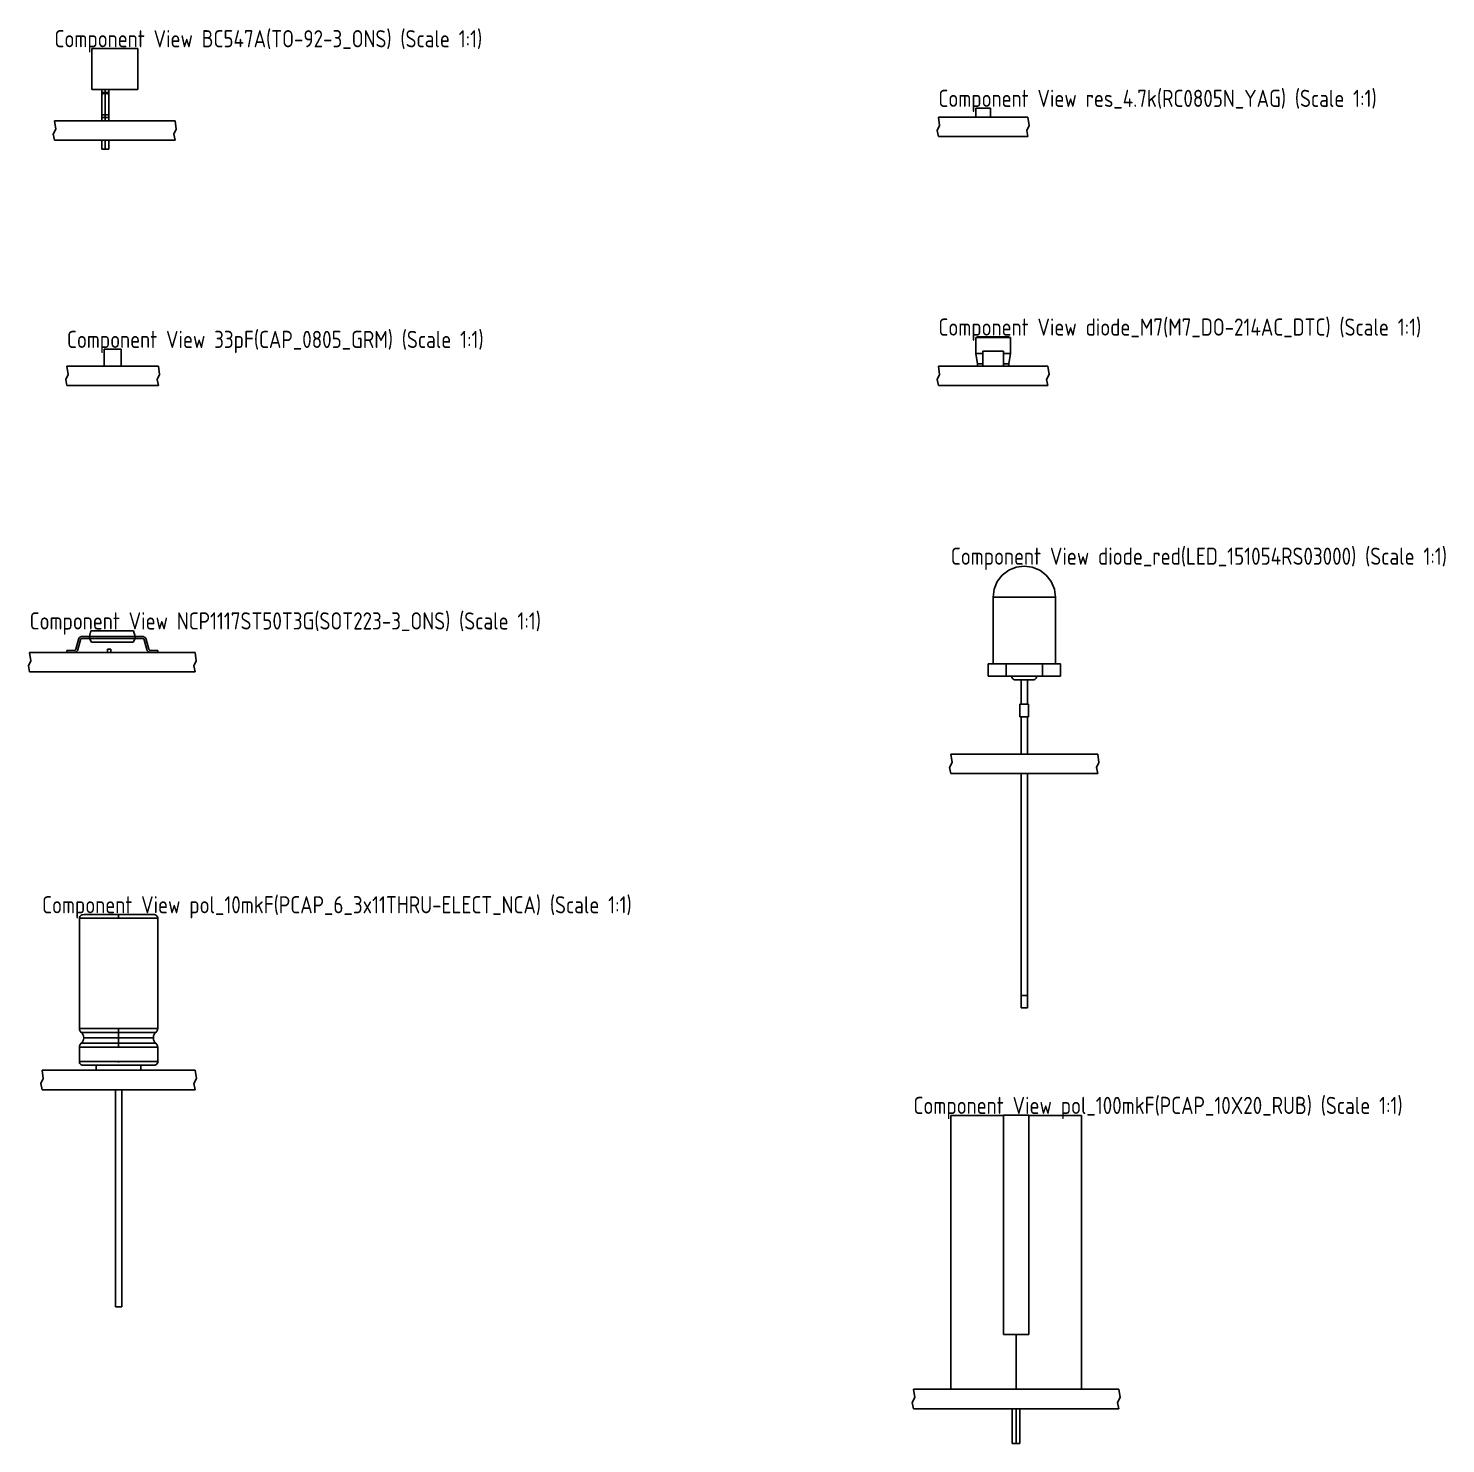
# Model space of a CAD drawing. Header units: inches. Extents: x -969 to 2045, y -594 to 12.
# Drawn here: x 1920.1 to 2033.9, y -558.2 to -444.5 of the extents above; entities that cross this region are included whole.
import ezdxf

# ---------------------------------------------------------------- set-up
doc = ezdxf.new("R2010")
doc.units = ezdxf.units.IN
doc.header["$MEASUREMENT"] = 0
doc.styles.add('GOST type A0', font='gost.TTF', dxfattribs={"height": 2.116667})

msp = doc.modelspace()

# ---------------------------------------------------------------- linework, layer by layer
at = {"color": 7}
for p, q in [((1925.161, -446.169), (1925.823, -446.169)), ((1925.161, -446.169), (1925.161, -449.467)), ((1925.823, -446.169), (1926.514, -446.169)), ((1926.514, -446.169), (1927.186, -446.169)), ((1927.186, -446.169), (1927.792, -446.169)), ((1927.792, -446.169), (1928.288, -446.169)), ((1928.288, -446.169), (1928.639, -446.169)), ((1928.639, -446.169), (1928.821, -446.169)), ((1928.821, -446.169), (1928.844, -446.169)), ((1928.844, -447.818), (1928.844, -446.169)), ((1928.844, -447.818), (1928.844, -449.467)), ((1925.823, -449.467), (1925.161, -449.467)), ((1926.514, -449.467), (1925.823, -449.467)), ((1925.962, -449.74), (1925.962, -449.467)), ((1925.962, -449.691), (1925.962, -449.467)), ((1925.971, -449.691), (1925.962, -449.691)), ((1925.962, -449.741), (1925.962, -449.691)), ((1925.999, -449.691), (1925.971, -449.691)), ((1926.043, -449.691), (1925.999, -449.691)), ((1926.101, -449.691), (1926.043, -449.691)), ((1926.169, -449.691), (1926.101, -449.691)), ((1926.241, -449.691), (1926.169, -449.691)), ((1926.241, -449.467), (1926.241, -449.691)), ((1926.241, -449.691), (1926.241, -449.716)), ((1926.313, -449.691), (1926.241, -449.691)), ((1926.381, -449.691), (1926.313, -449.691)), ((1926.439, -449.691), (1926.381, -449.691)), ((1926.483, -449.691), (1926.439, -449.691)), ((1926.511, -449.691), (1926.483, -449.691)), ((1926.52, -449.691), (1926.511, -449.691)), ((1927.186, -449.467), (1926.514, -449.467)), ((1926.52, -449.741), (1926.52, -449.467)), ((1926.52, -449.691), (1926.52, -449.467)), ((1926.52, -449.691), (1926.52, -449.741)), ((1927.792, -449.467), (1927.186, -449.467)), ((1928.288, -449.467), (1927.792, -449.467)), ((1928.639, -449.467), (1928.288, -449.467)), ((1928.821, -449.467), (1928.639, -449.467)), ((1928.844, -449.467), (1928.821, -449.467)), ((1925.962, -449.791), (1925.962, -449.741)), ((1925.962, -449.84), (1925.962, -449.791)), ((1925.962, -449.84), (1925.962, -449.792)), ((1925.962, -449.84), (1925.971, -449.822)), ((1925.962, -449.84), (1925.962, -451.553)), ((1925.971, -449.822), (1925.999, -449.804)), ((1925.999, -449.804), (1926.043, -449.79)), ((1926.043, -449.79), (1926.101, -449.778)), ((1926.101, -449.778), (1926.169, -449.771)), ((1926.169, -449.771), (1926.241, -449.765)), ((1926.241, -449.716), (1926.241, -449.741)), ((1926.241, -449.741), (1926.241, -449.765)), ((1926.241, -449.765), (1926.313, -449.771)), ((1926.241, -449.765), (1926.241, -451.478)), ((1926.313, -449.771), (1926.381, -449.778)), ((1926.381, -449.778), (1926.439, -449.79)), ((1926.439, -449.79), (1926.483, -449.804)), ((1926.483, -449.804), (1926.511, -449.822)), ((1926.511, -449.822), (1926.52, -449.84)), ((1926.52, -449.741), (1926.52, -449.792)), ((1926.52, -451.601), (1926.52, -449.792)), ((1926.52, -449.792), (1926.52, -449.84)), ((1926.52, -451.553), (1926.52, -449.84)), ((1922.161, -451.967), (1931.844, -451.967)), ((1922.261, -452.638), (1922.161, -451.967)), ((1925.971, -451.535), (1925.962, -451.553)), ((1925.962, -451.553), (1925.962, -451.601)), ((1925.962, -451.553), (1925.962, -451.603)), ((1925.962, -451.603), (1925.962, -451.652)), ((1925.962, -451.652), (1925.962, -451.702)), ((1925.962, -451.702), (1925.971, -451.702)), ((1925.962, -451.967), (1925.962, -451.702)), ((1925.999, -451.517), (1925.971, -451.535)), ((1925.971, -451.702), (1925.999, -451.702)), ((1926.043, -451.503), (1925.999, -451.517)), ((1925.999, -451.702), (1926.043, -451.702)), ((1926.101, -451.491), (1926.043, -451.503)), ((1926.043, -451.702), (1926.101, -451.702)), ((1926.169, -451.484), (1926.101, -451.491)), ((1926.101, -451.702), (1926.169, -451.702)), ((1926.241, -451.478), (1926.169, -451.484)), ((1926.169, -451.702), (1926.241, -451.702)), ((1926.313, -451.484), (1926.241, -451.478)), ((1926.241, -451.552), (1926.241, -451.478)), ((1926.241, -451.627), (1926.241, -451.552)), ((1926.241, -451.702), (1926.241, -451.627)), ((1926.241, -451.702), (1926.313, -451.702)), ((1926.241, -451.702), (1926.241, -451.967)), ((1926.381, -451.491), (1926.313, -451.484)), ((1926.313, -451.702), (1926.381, -451.702)), ((1926.439, -451.503), (1926.381, -451.491)), ((1926.381, -451.702), (1926.439, -451.702)), ((1926.483, -451.517), (1926.439, -451.503)), ((1926.439, -451.702), (1926.483, -451.702)), ((1926.511, -451.535), (1926.483, -451.517)), ((1926.483, -451.702), (1926.511, -451.702)), ((1926.52, -451.553), (1926.511, -451.535)), ((1926.511, -451.702), (1926.52, -451.702)), ((1926.52, -451.602), (1926.52, -451.553)), ((1926.52, -451.652), (1926.52, -451.602)), ((1926.52, -451.702), (1926.52, -451.652)), ((1926.52, -451.967), (1926.52, -451.702)), ((1931.944, -452.638), (1931.844, -451.967)), ((1993.161, -451.671), (2000.355, -451.671)), ((1993.261, -452.342), (1993.161, -451.671)), ((1996.161, -450.96), (1997.355, -450.96)), ((1996.161, -450.96), (1996.161, -451.671)), ((1997.355, -451.671), (1997.355, -450.96)), ((2000.455, -452.342), (2000.355, -451.671)), ((1922.061, -453.038), (1922.261, -452.638)), ((1922.161, -453.538), (1922.061, -453.038)), ((1931.744, -453.038), (1931.944, -452.638)), ((1931.844, -453.538), (1931.744, -453.038)), ((1993.061, -452.742), (1993.261, -452.342)), ((1993.161, -453.242), (1993.061, -452.742)), ((2000.255, -452.742), (2000.455, -452.342)), ((2000.355, -453.242), (2000.255, -452.742)), ((1922.161, -453.538), (1931.844, -453.538)), ((1925.962, -454.242), (1925.962, -453.538)), ((1925.962, -454.242), (1925.971, -454.242)), ((1925.971, -454.242), (1925.999, -454.242)), ((1925.999, -454.242), (1926.043, -454.242)), ((1926.043, -454.242), (1926.101, -454.242)), ((1926.101, -454.242), (1926.169, -454.242)), ((1926.169, -454.242), (1926.241, -454.242)), ((1926.241, -453.538), (1926.241, -454.242)), ((1926.241, -454.242), (1926.313, -454.242)), ((1926.313, -454.242), (1926.381, -454.242)), ((1926.381, -454.242), (1926.439, -454.242)), ((1926.439, -454.242), (1926.483, -454.242)), ((1926.483, -454.242), (1926.511, -454.242)), ((1926.511, -454.242), (1926.52, -454.242)), ((1926.52, -454.242), (1926.52, -453.538)), ((1993.161, -453.242), (2000.355, -453.242)), ((1996.161, -469.385), (1996.161, -470.668)), ((1998.955, -469.385), (1996.161, -469.385)), ((1996.26, -469.334), (1998.856, -469.334)), ((1996.26, -469.334), (1996.26, -469.385)), ((1998.856, -469.385), (1998.856, -469.334)), ((1998.955, -469.385), (1998.955, -470.668)), ((1926.161, -470.325), (1927.507, -470.325)), ((1926.161, -470.325), (1926.161, -471.671)), ((1927.507, -471.671), (1927.507, -470.325)), ((1996.161, -470.668), (1996.292, -471.493)), ((1996.732, -470.668), (1996.161, -470.668)), ((1996.732, -471.671), (1996.732, -470.465)), ((1998.384, -470.465), (1996.732, -470.465)), ((1998.384, -470.465), (1998.384, -471.671)), ((1998.955, -470.668), (1998.384, -470.668)), ((1998.955, -470.668), (1998.824, -471.493)), ((1923.061, -472.742), (1923.261, -472.342)), ((1923.161, -471.671), (1930.507, -471.671)), ((1923.261, -472.342), (1923.161, -471.671)), ((1930.407, -472.742), (1930.607, -472.342)), ((1930.607, -472.342), (1930.507, -471.671)), ((1993.061, -472.742), (1993.261, -472.342)), ((1993.161, -471.671), (2001.955, -471.671)), ((1993.261, -472.342), (1993.161, -471.671)), ((1996.292, -471.671), (1996.292, -471.493)), ((1996.732, -471.493), (1996.292, -471.493)), ((1998.824, -471.493), (1998.384, -471.493)), ((1998.824, -471.493), (1998.824, -471.671)), ((2001.855, -472.742), (2002.055, -472.342)), ((2002.055, -472.342), (2001.955, -471.671)), ((1923.161, -473.242), (1923.061, -472.742)), ((1923.161, -473.242), (1930.507, -473.242)), ((1930.507, -473.242), (1930.407, -472.742)), ((1993.161, -473.242), (1993.061, -472.742)), ((1993.161, -473.242), (2001.955, -473.242)), ((2001.955, -473.242), (2001.855, -472.742)), ((1998.293, -488.475), (1998.811, -488.077)), ((1998.811, -488.077), (1999.414, -487.827)), ((1999.414, -487.827), (2000.061, -487.742)), ((2000.708, -487.827), (2000.061, -487.742)), ((2001.311, -488.077), (2000.708, -487.827)), ((2001.829, -488.475), (2001.311, -488.077)), ((1997.646, -489.595), (1997.896, -488.992)), ((1997.896, -488.992), (1998.293, -488.475)), ((2002.226, -488.992), (2001.829, -488.475)), ((2002.476, -489.595), (2002.226, -488.992)), ((1997.561, -490.242), (1997.646, -489.595)), ((1997.561, -490.242), (1997.561, -495.592)), ((1997.646, -490.242), (1997.561, -490.242)), ((1997.896, -490.242), (1997.646, -490.242)), ((1998.293, -490.242), (1997.896, -490.242)), ((1998.811, -490.242), (1998.293, -490.242)), ((1999.414, -490.242), (1998.811, -490.242)), ((2000.061, -490.242), (1999.414, -490.242)), ((2000.708, -490.242), (2000.061, -490.242)), ((2001.311, -490.242), (2000.708, -490.242)), ((2001.829, -490.242), (2001.311, -490.242)), ((2002.226, -490.242), (2001.829, -490.242)), ((2002.476, -490.242), (2002.226, -490.242)), ((2002.561, -490.242), (2002.476, -489.595)), ((2002.561, -490.242), (2002.476, -490.242)), ((2002.561, -490.242), (2002.561, -495.592)), ((1925.092, -492.944), (1924.964, -493.386)), ((1928.52, -492.944), (1925.092, -492.944)), ((1928.026, -492.941), (1928.03, -492.941)), ((1928.026, -492.941), (1928.026, -492.941)), ((1928.026, -492.943), (1928.026, -492.941)), ((1928.026, -492.943), (1928.026, -492.944)), ((1928.03, -492.941), (1928.04, -492.941)), ((1928.04, -492.941), (1928.055, -492.941)), ((1928.055, -492.941), (1928.074, -492.941)), ((1928.074, -492.941), (1928.095, -492.941)), ((1928.095, -492.941), (1928.118, -492.941)), ((1928.118, -492.941), (1928.141, -492.941)), ((1928.118, -492.944), (1928.118, -492.941)), ((1928.141, -492.941), (1928.162, -492.941)), ((1928.162, -492.941), (1928.181, -492.941)), ((1928.181, -492.941), (1928.196, -492.941)), ((1928.196, -492.941), (1928.206, -492.941)), ((1928.206, -492.941), (1928.21, -492.941)), ((1928.21, -492.941), (1928.21, -492.941)), ((1928.21, -492.942), (1928.21, -492.941)), ((1928.21, -492.942), (1928.21, -492.944)), ((1928.648, -493.386), (1928.52, -492.944)), ((1924.094, -493.627), (1923.885, -494.406)), ((1924.032, -494.445), (1924.241, -493.666)), ((1924.124, -493.554), (1924.094, -493.627)), ((1924.173, -493.491), (1924.124, -493.554)), ((1924.236, -493.442), (1924.173, -493.491)), ((1924.309, -493.412), (1924.236, -493.442)), ((1924.241, -493.666), (1924.256, -493.63)), ((1924.256, -493.63), (1924.28, -493.598)), ((1924.28, -493.598), (1924.312, -493.574)), ((1924.388, -493.401), (1924.309, -493.412)), ((1924.312, -493.574), (1924.349, -493.559)), ((1924.349, -493.559), (1924.388, -493.553)), ((1924.964, -493.401), (1924.388, -493.401)), ((1924.388, -493.553), (1924.964, -493.553)), ((1924.964, -493.386), (1924.964, -493.569)), ((1928.648, -493.386), (1924.964, -493.386)), ((1924.964, -493.569), (1925.142, -493.858)), ((1928.648, -493.569), (1924.964, -493.569)), ((1928.47, -493.858), (1925.142, -493.858)), ((1928.47, -493.858), (1928.648, -493.569)), ((1928.648, -493.569), (1928.648, -493.386)), ((1929.224, -493.401), (1928.648, -493.401)), ((1928.648, -493.553), (1929.224, -493.553)), ((1929.303, -493.412), (1929.224, -493.401)), ((1929.224, -493.553), (1929.263, -493.559)), ((1929.263, -493.559), (1929.3, -493.574)), ((1929.3, -493.574), (1929.331, -493.598)), ((1929.376, -493.442), (1929.303, -493.412)), ((1929.331, -493.598), (1929.356, -493.63)), ((1929.356, -493.63), (1929.371, -493.666)), ((1929.371, -493.666), (1929.58, -494.445)), ((1929.439, -493.491), (1929.376, -493.442)), ((1929.488, -493.554), (1929.439, -493.491)), ((1929.518, -493.627), (1929.488, -493.554)), ((1929.727, -494.406), (1929.518, -493.627)), ((1920.161, -494.671), (1933.451, -494.671)), ((1920.261, -495.342), (1920.161, -494.671)), ((1923.161, -494.519), (1923.161, -494.671)), ((1923.738, -494.519), (1923.161, -494.519)), ((1923.777, -494.513), (1923.738, -494.519)), ((1923.738, -494.671), (1923.817, -494.661)), ((1923.814, -494.498), (1923.777, -494.513)), ((1923.845, -494.474), (1923.814, -494.498)), ((1923.817, -494.661), (1923.89, -494.63)), ((1923.87, -494.443), (1923.845, -494.474)), ((1923.885, -494.406), (1923.87, -494.443)), ((1923.89, -494.63), (1923.953, -494.582)), ((1923.953, -494.582), (1924.002, -494.519)), ((1924.002, -494.519), (1924.032, -494.445)), ((1926.425, -494.417), (1926.679, -494.417)), ((1926.425, -494.671), (1926.425, -494.417)), ((1926.679, -494.671), (1926.679, -494.417)), ((1929.58, -494.445), (1929.61, -494.519)), ((1929.61, -494.519), (1929.659, -494.582)), ((1929.659, -494.582), (1929.722, -494.63)), ((1929.722, -494.63), (1929.795, -494.661)), ((1929.742, -494.443), (1929.727, -494.406)), ((1929.766, -494.474), (1929.742, -494.443)), ((1929.798, -494.498), (1929.766, -494.474)), ((1929.795, -494.661), (1929.874, -494.671)), ((1929.835, -494.513), (1929.798, -494.498)), ((1929.874, -494.519), (1929.835, -494.513)), ((1930.451, -494.519), (1929.874, -494.519)), ((1930.451, -494.671), (1930.451, -494.519)), ((1933.551, -495.342), (1933.451, -494.671)), ((1920.061, -495.742), (1920.261, -495.342)), ((1920.161, -496.242), (1920.061, -495.742)), ((1920.161, -496.242), (1933.451, -496.242)), ((1933.351, -495.742), (1933.551, -495.342)), ((1933.451, -496.242), (1933.351, -495.742)), ((1997.161, -495.592), (1997.161, -496.592)), ((1997.161, -495.592), (1997.26, -495.592)), ((1997.26, -495.592), (1997.549, -495.592)), ((1997.549, -495.592), (1998.009, -495.592)), ((1998.009, -495.592), (1998.608, -495.592)), ((2001.513, -495.592), (1998.608, -495.592)), ((1998.608, -495.592), (1998.608, -496.592)), ((2001.513, -495.592), (2001.513, -496.592)), ((2001.513, -495.592), (2002.113, -495.592)), ((2002.113, -495.592), (2002.573, -495.592)), ((2002.573, -495.592), (2002.862, -495.592)), ((2002.862, -495.592), (2002.961, -495.592)), ((2002.961, -495.592), (2002.961, -496.592)), ((1997.161, -496.592), (1997.26, -496.592)), ((1997.26, -496.592), (1997.549, -496.592)), ((1997.549, -496.592), (1998.009, -496.592)), ((1998.009, -496.592), (1998.608, -496.592)), ((2001.513, -496.592), (1998.608, -496.592)), ((1999.071, -496.67), (1999.061, -496.592)), ((1999.101, -496.742), (1999.071, -496.67)), ((1999.149, -496.804), (1999.101, -496.742)), ((1999.211, -496.852), (1999.149, -496.804)), ((1999.283, -496.882), (1999.211, -496.852)), ((1999.283, -496.882), (1999.385, -496.892)), ((1999.455, -496.892), (1999.385, -496.892)), ((1999.566, -496.892), (1999.455, -496.892)), ((1999.711, -496.892), (1999.566, -496.892)), ((1999.88, -496.892), (1999.711, -496.892)), ((1999.811, -496.892), (1999.811, -498.842)), ((2000.061, -496.892), (1999.88, -496.892)), ((2000.242, -496.892), (2000.061, -496.892)), ((2000.411, -496.892), (2000.242, -496.892)), ((2000.311, -496.892), (2000.311, -498.842)), ((2000.556, -496.892), (2000.411, -496.892)), ((2000.667, -496.892), (2000.556, -496.892)), ((2000.737, -496.892), (2000.667, -496.892)), ((2000.839, -496.882), (2000.737, -496.892)), ((2000.839, -496.882), (2000.911, -496.852)), ((2000.911, -496.852), (2000.973, -496.804)), ((2000.973, -496.804), (2001.021, -496.742)), ((2001.021, -496.742), (2001.051, -496.67)), ((2001.051, -496.67), (2001.061, -496.592)), ((2001.513, -496.592), (2002.113, -496.592)), ((2002.113, -496.592), (2002.573, -496.592)), ((2002.573, -496.592), (2002.862, -496.592)), ((2002.862, -496.592), (2002.961, -496.592)), ((1999.711, -498.842), (1999.711, -499.842)), ((1999.711, -498.842), (1999.723, -498.842)), ((1999.723, -498.842), (1999.758, -498.842)), ((1999.758, -498.842), (1999.813, -498.842)), ((1999.813, -498.842), (1999.886, -498.842)), ((1999.886, -498.842), (1999.97, -498.842)), ((1999.97, -498.842), (2000.061, -498.842)), ((2000.061, -498.842), (2000.152, -498.842)), ((2000.152, -498.842), (2000.236, -498.842)), ((2000.236, -498.842), (2000.308, -498.842)), ((2000.308, -498.842), (2000.364, -498.842)), ((2000.364, -498.842), (2000.399, -498.842)), ((2000.399, -498.842), (2000.411, -498.842)), ((2000.411, -498.842), (2000.411, -499.842)), ((1999.711, -499.842), (1999.723, -499.842)), ((1999.723, -499.842), (1999.758, -499.842)), ((1999.758, -499.842), (1999.813, -499.842)), ((1999.811, -499.842), (1999.811, -502.842)), ((1999.813, -499.842), (1999.886, -499.842)), ((1999.886, -499.842), (1999.97, -499.842)), ((1999.97, -499.842), (2000.061, -499.842)), ((2000.061, -499.842), (2000.152, -499.842)), ((2000.152, -499.842), (2000.236, -499.842)), ((2000.236, -499.842), (2000.308, -499.842)), ((2000.308, -499.842), (2000.364, -499.842)), ((2000.311, -499.842), (2000.311, -502.842)), ((2000.364, -499.842), (2000.399, -499.842)), ((2000.399, -499.842), (2000.411, -499.842)), ((1994.161, -502.842), (2005.961, -502.842)), ((1994.261, -503.513), (1994.161, -502.842)), ((2006.061, -503.513), (2005.961, -502.842)), ((1994.061, -503.913), (1994.261, -503.513)), ((1994.161, -504.413), (1994.061, -503.913)), ((2005.861, -503.913), (2006.061, -503.513)), ((2005.961, -504.413), (2005.861, -503.913)), ((1994.161, -504.413), (2005.961, -504.413)), ((1999.811, -504.413), (1999.811, -522.242)), ((2000.311, -504.413), (2000.311, -522.242)), ((1924.171, -515.96), (1924.161, -516.036)), ((1924.268, -516.036), (1924.161, -516.036)), ((1924.161, -516.036), (1924.161, -524.889)), ((1924.2, -515.889), (1924.171, -515.96)), ((1924.247, -515.828), (1924.2, -515.889)), ((1924.308, -515.782), (1924.247, -515.828)), ((1924.583, -516.036), (1924.268, -516.036)), ((1924.378, -515.752), (1924.308, -515.782)), ((1924.552, -515.742), (1924.378, -515.752)), ((1924.837, -515.742), (1924.552, -515.742)), ((1925.084, -516.036), (1924.583, -516.036)), ((1925.291, -515.742), (1924.837, -515.742)), ((1925.736, -516.036), (1925.084, -516.036)), ((1925.883, -515.742), (1925.291, -515.742)), ((1926.496, -516.036), (1925.736, -516.036)), ((1926.572, -515.742), (1925.883, -515.742)), ((1927.311, -516.036), (1926.496, -516.036)), ((1927.311, -515.742), (1926.572, -515.742)), ((1928.05, -515.742), (1927.311, -515.742)), ((1927.311, -515.752), (1927.311, -515.992)), ((1928.126, -516.036), (1927.311, -516.036)), ((1928.739, -515.742), (1928.05, -515.742)), ((1928.886, -516.036), (1928.126, -516.036)), ((1929.331, -515.742), (1928.739, -515.742)), ((1929.538, -516.036), (1928.886, -516.036)), ((1929.785, -515.742), (1929.331, -515.742)), ((1930.039, -516.036), (1929.538, -516.036)), ((1930.07, -515.742), (1929.785, -515.742)), ((1930.354, -516.036), (1930.039, -516.036)), ((1930.168, -515.742), (1930.07, -515.742)), ((1930.168, -515.742), (1930.244, -515.752)), ((1930.244, -515.752), (1930.314, -515.782)), ((1930.314, -515.782), (1930.375, -515.828)), ((1930.461, -516.036), (1930.354, -516.036)), ((1930.375, -515.828), (1930.422, -515.889)), ((1930.422, -515.889), (1930.451, -515.96)), ((1930.451, -515.96), (1930.461, -516.036)), ((1930.461, -516.036), (1930.461, -524.889)), ((1999.811, -522.242), (1999.819, -522.242)), ((1999.811, -522.242), (1999.811, -523.242)), ((1999.819, -522.242), (1999.844, -522.242)), ((1999.844, -522.242), (1999.884, -522.242)), ((1999.884, -522.242), (1999.936, -522.242)), ((1999.936, -522.242), (1999.996, -522.242)), ((1999.996, -522.242), (2000.061, -522.242)), ((2000.061, -522.242), (2000.126, -522.242)), ((2000.126, -522.242), (2000.186, -522.242)), ((2000.186, -522.242), (2000.238, -522.242)), ((2000.238, -522.242), (2000.277, -522.242)), ((2000.277, -522.242), (2000.302, -522.242)), ((2000.302, -522.242), (2000.311, -522.242)), ((2000.311, -522.242), (2000.311, -523.242)), ((1999.819, -523.242), (1999.811, -523.242)), ((1999.844, -523.242), (1999.819, -523.242)), ((1999.884, -523.242), (1999.844, -523.242)), ((1999.936, -523.242), (1999.884, -523.242)), ((1999.996, -523.242), (1999.936, -523.242)), ((2000.061, -523.242), (1999.996, -523.242)), ((2000.126, -523.242), (2000.061, -523.242)), ((2000.186, -523.242), (2000.126, -523.242)), ((2000.238, -523.242), (2000.186, -523.242)), ((2000.277, -523.242), (2000.238, -523.242)), ((2000.302, -523.242), (2000.277, -523.242)), ((2000.311, -523.242), (2000.302, -523.242)), ((1924.268, -524.889), (1924.161, -524.889)), ((1924.161, -524.889), (1924.179, -525.008)), ((1924.179, -525.008), (1924.23, -525.117)), ((1924.312, -525.206), (1924.23, -525.117)), ((1924.583, -524.889), (1924.268, -524.889)), ((1924.414, -525.206), (1924.312, -525.206)), ((1924.312, -525.206), (1924.423, -525.329)), ((1924.423, -525.956), (1924.312, -526.079)), ((1924.714, -525.206), (1924.414, -525.206)), ((1924.423, -525.329), (1924.495, -525.478)), ((1924.495, -525.806), (1924.423, -525.956)), ((1924.495, -525.478), (1924.519, -525.642)), ((1924.519, -525.642), (1924.495, -525.806)), ((1924.614, -525.642), (1924.519, -525.642)), ((1925.084, -524.889), (1924.583, -524.889)), ((1924.893, -525.642), (1924.614, -525.642)), ((1925.19, -525.206), (1924.714, -525.206)), ((1925.337, -525.642), (1924.893, -525.642)), ((1925.736, -524.889), (1925.084, -524.889)), ((1925.811, -525.206), (1925.19, -525.206)), ((1925.915, -525.642), (1925.337, -525.642)), ((1926.496, -524.889), (1925.736, -524.889)), ((1926.535, -525.206), (1925.811, -525.206)), ((1926.588, -525.642), (1925.915, -525.642)), ((1927.311, -524.889), (1926.496, -524.889)), ((1927.311, -525.206), (1926.535, -525.206)), ((1927.311, -525.642), (1926.588, -525.642)), ((1927.311, -524.889), (1927.311, -526.396)), ((1928.126, -524.889), (1927.311, -524.889)), ((1928.087, -525.206), (1927.311, -525.206)), ((1928.034, -525.642), (1927.311, -525.642)), ((1928.707, -525.642), (1928.034, -525.642)), ((1928.811, -525.206), (1928.087, -525.206)), ((1928.886, -524.889), (1928.126, -524.889)), ((1929.285, -525.642), (1928.707, -525.642)), ((1929.432, -525.206), (1928.811, -525.206)), ((1929.538, -524.889), (1928.886, -524.889)), ((1929.729, -525.642), (1929.285, -525.642)), ((1929.908, -525.206), (1929.432, -525.206)), ((1930.039, -524.889), (1929.538, -524.889)), ((1930.008, -525.642), (1929.729, -525.642)), ((1930.208, -525.206), (1929.908, -525.206)), ((1930.103, -525.642), (1930.008, -525.642)), ((1930.354, -524.889), (1930.039, -524.889)), ((1930.127, -525.478), (1930.103, -525.642)), ((1930.103, -525.642), (1930.127, -525.806)), ((1930.198, -525.329), (1930.127, -525.478)), ((1930.127, -525.806), (1930.198, -525.956)), ((1930.31, -525.206), (1930.198, -525.329)), ((1930.198, -525.956), (1930.31, -526.079)), ((1930.31, -525.206), (1930.208, -525.206)), ((1930.391, -525.117), (1930.31, -525.206)), ((1930.461, -524.889), (1930.354, -524.889)), ((1930.443, -525.008), (1930.391, -525.117)), ((1930.443, -525.008), (1930.461, -524.889)), ((1924.179, -526.277), (1924.161, -526.396)), ((1924.268, -526.396), (1924.161, -526.396)), ((1924.161, -526.396), (1924.161, -527.549)), ((1924.23, -526.168), (1924.179, -526.277)), ((1924.312, -526.079), (1924.23, -526.168)), ((1924.583, -526.396), (1924.268, -526.396)), ((1924.414, -526.079), (1924.312, -526.079)), ((1924.714, -526.079), (1924.414, -526.079)), ((1925.084, -526.396), (1924.583, -526.396)), ((1925.19, -526.079), (1924.714, -526.079)), ((1925.736, -526.396), (1925.084, -526.396)), ((1925.811, -526.079), (1925.19, -526.079)), ((1926.496, -526.396), (1925.736, -526.396)), ((1926.535, -526.079), (1925.811, -526.079)), ((1927.311, -526.396), (1926.496, -526.396)), ((1927.311, -526.079), (1926.535, -526.079)), ((1928.087, -526.079), (1927.311, -526.079)), ((1928.126, -526.396), (1927.311, -526.396)), ((1928.811, -526.079), (1928.087, -526.079)), ((1928.886, -526.396), (1928.126, -526.396)), ((1929.432, -526.079), (1928.811, -526.079)), ((1929.538, -526.396), (1928.886, -526.396)), ((1929.908, -526.079), (1929.432, -526.079)), ((1930.039, -526.396), (1929.538, -526.396)), ((1930.208, -526.079), (1929.908, -526.079)), ((1930.354, -526.396), (1930.039, -526.396)), ((1930.31, -526.079), (1930.208, -526.079)), ((1930.31, -526.079), (1930.391, -526.168)), ((1930.461, -526.396), (1930.354, -526.396)), ((1930.391, -526.168), (1930.443, -526.277)), ((1930.443, -526.277), (1930.461, -526.396)), ((1930.461, -526.396), (1930.461, -527.549)), ((1921.161, -528.242), (1933.461, -528.242)), ((1921.261, -528.913), (1921.161, -528.242)), ((1924.268, -527.549), (1924.161, -527.549)), ((1924.161, -527.549), (1924.171, -527.625)), ((1924.171, -527.625), (1924.2, -527.696)), ((1924.2, -527.696), (1924.247, -527.756)), ((1924.247, -527.756), (1924.308, -527.803)), ((1924.583, -527.549), (1924.268, -527.549)), ((1924.308, -527.803), (1924.378, -527.832)), ((1924.378, -527.832), (1924.454, -527.842)), ((1924.552, -527.842), (1924.454, -527.842)), ((1924.837, -527.842), (1924.552, -527.842)), ((1925.084, -527.549), (1924.583, -527.549)), ((1925.291, -527.842), (1924.837, -527.842)), ((1925.736, -527.549), (1925.084, -527.549)), ((1925.883, -527.842), (1925.291, -527.842)), ((1925.514, -528.242), (1925.514, -527.842)), ((1926.496, -527.549), (1925.736, -527.549)), ((1926.572, -527.842), (1925.883, -527.842)), ((1927.311, -527.549), (1926.496, -527.549)), ((1927.311, -527.842), (1926.572, -527.842)), ((1927.311, -527.549), (1927.311, -527.625)), ((1928.126, -527.549), (1927.311, -527.549)), ((1928.05, -527.842), (1927.311, -527.842)), ((1928.739, -527.842), (1928.05, -527.842)), ((1928.886, -527.549), (1928.126, -527.549)), ((1929.331, -527.842), (1928.739, -527.842)), ((1929.538, -527.549), (1928.886, -527.549)), ((1929.107, -528.242), (1929.107, -527.842)), ((1929.785, -527.842), (1929.331, -527.842)), ((1930.039, -527.549), (1929.538, -527.549)), ((1930.07, -527.842), (1929.785, -527.842)), ((1930.354, -527.549), (1930.039, -527.549)), ((1930.244, -527.832), (1930.07, -527.842)), ((1930.314, -527.803), (1930.244, -527.832)), ((1930.375, -527.756), (1930.314, -527.803)), ((1930.461, -527.549), (1930.354, -527.549)), ((1930.422, -527.696), (1930.375, -527.756)), ((1930.451, -527.625), (1930.422, -527.696)), ((1930.461, -527.549), (1930.451, -527.625)), ((1933.561, -528.913), (1933.461, -528.242)), ((1921.061, -529.313), (1921.261, -528.913)), ((1921.161, -529.813), (1921.061, -529.313)), ((1933.361, -529.313), (1933.561, -528.913)), ((1933.461, -529.813), (1933.361, -529.313)), ((1921.161, -529.813), (1933.461, -529.813)), ((1927.061, -529.813), (1927.061, -547.242)), ((1927.561, -529.813), (1927.561, -547.242)), ((1994.161, -531.877), (1994.171, -531.877)), ((1994.161, -548.353), (1994.161, -531.877)), ((1994.171, -531.877), (1994.418, -531.877)), ((1994.418, -531.877), (1994.977, -531.877)), ((1994.977, -531.877), (1995.816, -531.877)), ((1995.816, -531.877), (1996.879, -531.877)), ((1996.879, -531.877), (1998.102, -531.877)), ((1998.102, -531.877), (1998.383, -531.877)), ((1998.383, -531.861), (1999.063, -531.861)), ((1998.383, -531.861), (1998.383, -549.483)), ((1999.063, -531.861), (1999.749, -531.861)), ((1999.749, -531.861), (2000.429, -531.861)), ((2000.429, -549.483), (2000.429, -531.861)), ((2000.429, -531.877), (2000.71, -531.877)), ((2000.71, -531.877), (2001.933, -531.877)), ((2001.933, -531.877), (2002.997, -531.877)), ((2002.997, -531.877), (2003.835, -531.877)), ((2003.835, -531.877), (2004.394, -531.877)), ((2004.394, -531.877), (2004.641, -531.877)), ((2004.641, -531.877), (2004.651, -531.877)), ((2004.651, -537.398), (2004.651, -531.877)), ((2004.651, -537.398), (2004.651, -553.873)), ((1927.061, -547.242), (1927.069, -547.242)), ((1927.069, -547.242), (1927.094, -547.242)), ((1927.094, -547.242), (1927.134, -547.242)), ((1927.134, -547.242), (1927.186, -547.242)), ((1927.186, -547.242), (1927.246, -547.242)), ((1927.246, -547.242), (1927.311, -547.242)), ((1927.311, -547.242), (1927.376, -547.242)), ((1927.376, -547.242), (1927.436, -547.242)), ((1927.436, -547.242), (1927.488, -547.242)), ((1927.488, -547.242), (1927.527, -547.242)), ((1927.527, -547.242), (1927.552, -547.242)), ((1927.552, -547.242), (1927.561, -547.242)), ((1994.161, -548.353), (1994.161, -553.873)), ((1999.063, -549.483), (1998.383, -549.483)), ((1999.749, -549.483), (1999.063, -549.483)), ((1999.406, -553.873), (1999.406, -549.483)), ((2000.429, -549.483), (1999.749, -549.483)), ((1991.161, -553.873), (2007.651, -553.873)), ((1991.261, -554.544), (1991.161, -553.873)), ((2007.751, -554.544), (2007.651, -553.873)), ((1991.061, -554.944), (1991.261, -554.544)), ((1991.161, -555.444), (1991.061, -554.944)), ((1991.161, -555.444), (2007.651, -555.444)), ((1999.101, -557.146), (1999.101, -555.444)), ((1999.406, -558.242), (1999.406, -555.444)), ((1999.711, -555.444), (1999.711, -558.242)), ((2007.551, -554.944), (2007.751, -554.544)), ((2007.651, -555.444), (2007.551, -554.944)), ((1999.101, -557.146), (1999.101, -558.242)), ((1999.102, -558.242), (1999.101, -558.242)), ((1999.116, -558.242), (1999.102, -558.242)), ((1999.149, -558.242), (1999.116, -558.242)), ((1999.197, -558.242), (1999.149, -558.242)), ((1999.259, -558.242), (1999.197, -558.242)), ((1999.33, -558.242), (1999.259, -558.242)), ((1999.406, -558.242), (1999.33, -558.242)), ((1999.482, -558.242), (1999.406, -558.242)), ((1999.553, -558.242), (1999.482, -558.242)), ((1999.615, -558.242), (1999.553, -558.242)), ((1999.663, -558.242), (1999.615, -558.242)), ((1999.696, -558.242), (1999.663, -558.242)), ((1999.71, -558.242), (1999.696, -558.242)), ((1999.711, -558.242), (1999.71, -558.242))]:
    msp.add_line(p, q, dxfattribs=at)

# ---------------------------------------------------------------- texts
at = {"color": 7, "style": 'GOST type A0'}
for s, p in [('Component View BC547A(TO-92-3_ONS) (Scale 1:1)', (1922.161, -446.066)), ('Component View res_4.7k(RC0805N_YAG) (Scale 1:1)', (1993.161, -450.857)), ('Component View diode_M7(M7_DO-214AC_DTC) (Scale 1:1)', (1993.161, -469.231)), ('Component View 33pF(CAP_0805_GRM) (Scale 1:1)', (1923.161, -470.222)), ('Component View diode_red(LED_151054RS03000) (Scale 1:1)', (1994.161, -487.639)), ('Component View NCP1117ST50T3G(SOT223-3_ONS) (Scale 1:1)', (1920.161, -492.838)), ('Component View pol_10mkF(PCAP_6_3x11THRU-ELECT_NCA) (Scale 1:1)', (1921.161, -515.639)), ('Component View pol_100mkF(PCAP_10X20_RUB) (Scale 1:1)', (1991.161, -531.758))]:
    msp.add_text(s, height=1.37958, dxfattribs=at).set_placement(p)

doc.saveas('drawing.dxf')
